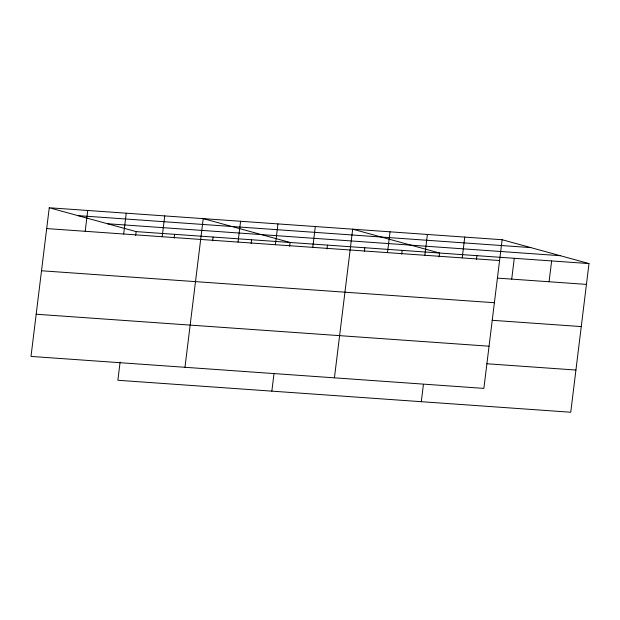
<?xml version="1.0" encoding="UTF-8"?>
<svg xmlns="http://www.w3.org/2000/svg" width="620" height="620" viewBox="0 0 620 620"><rect width="100%" height="100%" fill="white"/><g stroke="black" fill="none" stroke-linecap="round" stroke-linejoin="round"><path stroke-width="0.93" d="M49.251 207.762L31 356.423L483.871 388.391L502.13 239.731L49.251 207.762L136.129 231.609L589 263.578L570.749 412.238L117.87 380.269L120.109 362.057M85.196 231.291L87.746 210.475M123.69 234.011L126.24 213.195M135.664 235.391L136.129 231.609M162.184 236.731L164.734 215.915M174.158 238.111L174.623 234.329M184.977 367.296L203.228 218.628L290.106 242.474L289.641 246.264M212.652 240.831L213.117 237.042M238.034 242.079L240.591 221.27M251.147 243.544L251.612 239.762M275.396 244.722L277.954 223.905M271.847 391.142L273.97 373.883M312.759 247.357L315.317 226.54M327.004 248.899L327.469 245.117M334.428 377.844L352.679 229.175L439.549 253.03L439.084 256.812M364.366 251.534L364.824 247.752M387.485 252.635L390.042 231.818M401.721 254.177L402.186 250.387M424.847 255.269L427.405 234.453M421.298 401.69L423.414 384.431M462.21 257.904L464.768 237.088M476.447 259.447L476.912 255.665M511.717 279.116L514.275 258.3M549.08 281.751L551.637 260.942M77.919 215.628L530.798 247.597M107.462 223.743L560.333 255.704M46.702 228.578L499.573 260.54M497.349 278.101L586.442 284.394M41.517 270.769L494.388 302.731M492.171 320.292L581.265 326.585M36.177 314.231L489.056 346.2M486.832 363.762L575.926 370.047M502.13 239.731L589 263.578"/></g></svg>
